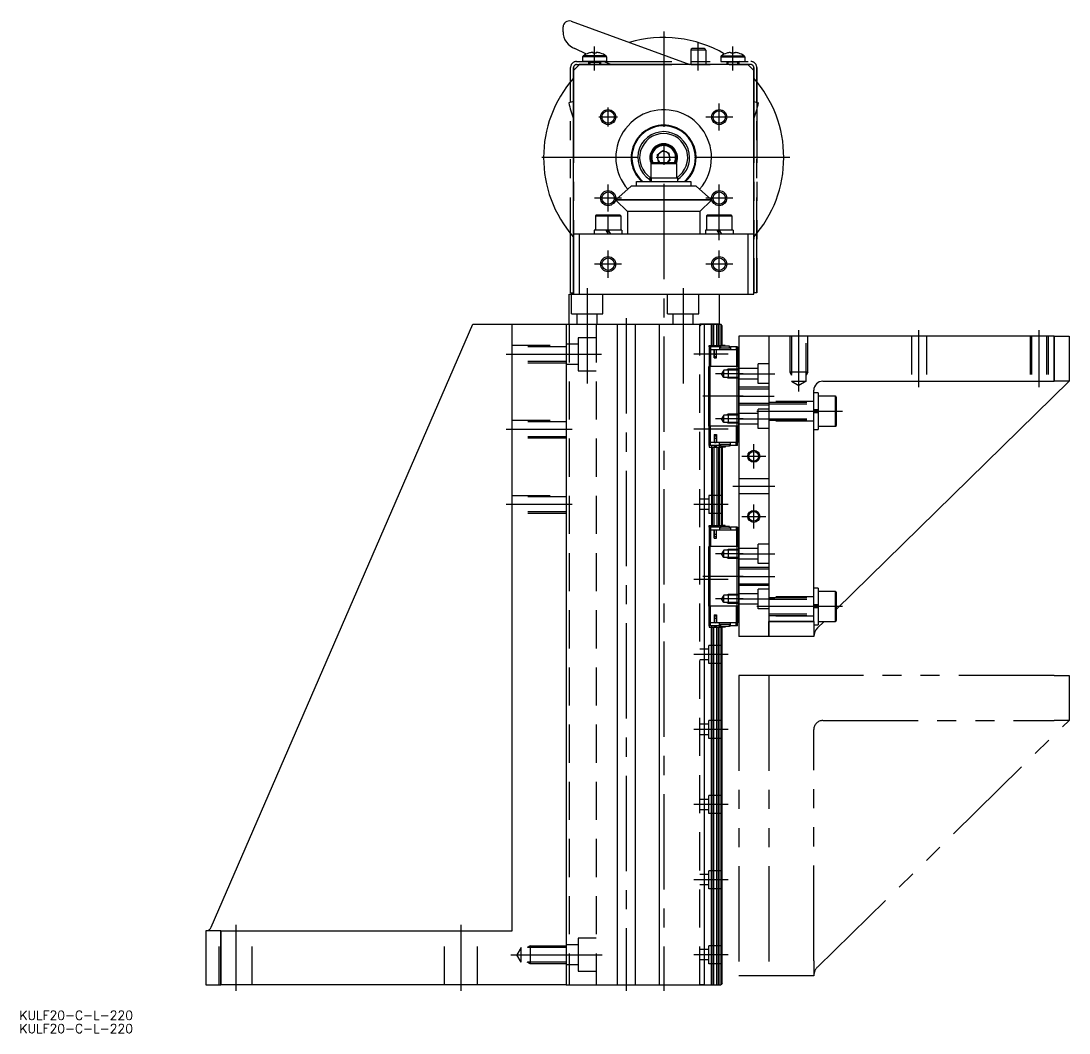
# Model space of a CAD drawing. Extents: x -62 to 551, y -16 to 598.
# Drawn here: x -61.5 to 287.5, y -16.1 to 321 of the extents above; entities that cross this region are included whole.
import ezdxf

# ---------------------------------------------------------------- set-up
doc = ezdxf.new("R2010")
doc.units = 0
for name, pattern in [('CENTER', [50.8, 31.75, -6.35, 6.35, -6.35]), ('DASHED', [19.05, 12.7, -6.35]), ('PHANTOM', [63.5, 31.75, -6.35, 6.35, -6.35, 6.35, -6.35])]:
    doc.linetypes.add(name, pattern=pattern)
doc.layers.get('0').update_dxf_attribs({"linetype": 'CONTINUOUS'})
doc.layers.add('CENTER', color=1, linetype='CENTER')
doc.styles.get("Standard").update_dxf_attribs({"font": 'txt.shx', "height": 3, "bigfont": 'bigfont.shx'})

msp = doc.modelspace()

# ---------------------------------------------------------------- linework, layer by layer
at = {"color": 7, "linetype": 'CONTINUOUS'}
for p, q in [((119, 317.42), (119, 319)), ((121.68, 320.88), (161.19, 306.5)), ((126.75, 309.99), (122.95, 311.78)), ((166.5, 311.3), (161.5, 311.3)), ((161.5, 311.3), (161.5, 307.5)), ((166, 311.8), (162, 311.8)), ((166.5, 311.3), (166.5, 306.5)), ((133.5, 309.04), (125.5, 309.04)), ((125.5, 309.04), (125.5, 307.5)), ((133.5, 307.5), (125.5, 307.5)), ((133.35, 309.33), (125.65, 309.33)), ((127.5, 307.3), (131.5, 307.3)), ((127.5, 307.3), (127.5, 306.5)), ((127.51, 310.29), (127.52, 310.27)), ((128.98, 310.52), (128.63, 310.52)), ((128.98, 310.27), (128.98, 310.52)), ((130.01, 310.52), (130.01, 310.27)), ((130.37, 310.52), (130.01, 310.52)), ((131.48, 310.27), (131.49, 310.29)), ((131.5, 307.3), (131.5, 306.5)), ((134.93, 306.5), (132.46, 307.5)), ((133.5, 309.04), (133.5, 307.5)), ((161.5, 307.5), (161.5, 306.5)), ((171.5, 309.04), (179.5, 309.04)), ((171.5, 309.04), (171.5, 307.52)), ((171.5, 307.5), (179.5, 307.5)), ((171.65, 309.33), (179.35, 309.33)), ((177.5, 307.3), (173.5, 307.3)), ((173.5, 307.3), (173.5, 306.5)), ((173.52, 310.27), (173.51, 310.29)), ((174.63, 310.52), (174.98, 310.52)), ((174.98, 310.52), (174.98, 310.27)), ((176.01, 310.27), (176.01, 310.52)), ((176.01, 310.52), (176.37, 310.52)), ((177.49, 310.29), (177.48, 310.27)), ((177.5, 307.3), (177.5, 306.5)), ((179.5, 309.04), (179.5, 307.51)), ((122.5, 304.5), (124.5, 306.5)), ((122.5, 250), (122.5, 304.5)), ((180.5, 306.5), (124.5, 306.5)), ((180.5, 306.5), (182.5, 304.5)), ((182.5, 250), (182.5, 304.5)), ((122.5, 294.23), (120.92, 293.73)), ((182.5, 294.23), (184.08, 293.73)), ((150.32, 276.4), (152.19, 277.84)), ((150.32, 276.4), (150.63, 274.06)), ((152.19, 277.84), (154.37, 276.94)), ((154.68, 274.6), (154.37, 276.94)), ((148.25, 273.55), (156.75, 273.55)), ((148.25, 273.55), (148.25, 268.8)), ((156.5, 273.8), (148.5, 273.8)), ((151.27, 273.8), (150.63, 274.06)), ((153.74, 273.88), (153.63, 273.8)), ((153.64, 273.8), (154.68, 274.6)), ((156.75, 273.55), (156.75, 268.8)), ((147.9, 268.8), (147.9, 267.5)), ((147.9, 268.8), (148.17, 268.8)), ((148.17, 267.5), (148.17, 268.8)), ((148.47, 268.8), (148.17, 268.8)), ((148.47, 267.5), (148.47, 268.8)), ((148.47, 268.8), (157.1, 268.8)), ((157.1, 268.8), (157.1, 267.5)), ((136.57, 261.43), (141.68, 265.94)), ((163.32, 265.94), (141.68, 265.94)), ((143.5, 267.5), (161.5, 267.5)), ((143.5, 265.94), (143.5, 267.5)), ((161.5, 267.5), (161.5, 265.94)), ((168.42, 261.43), (163.32, 265.94)), ((168.42, 261.43), (136.57, 261.43)), ((136.57, 261.29), (136.57, 261.43)), ((168.42, 261.29), (136.57, 261.29)), ((136.57, 261.29), (140.5, 257.5)), ((168.42, 261.29), (164.5, 257.5)), ((168.42, 261.29), (168.42, 261.43)), ((129.75, 256.05), (138.25, 256.05)), ((129.75, 256.05), (129.75, 251.3)), ((138, 256.3), (130, 256.3)), ((138.25, 256.05), (138.25, 251.3)), ((164.5, 257.5), (140.5, 257.5)), ((140.5, 257.5), (140.5, 250)), ((164.5, 257.5), (164.5, 250)), ((166.75, 256.05), (175.25, 256.05)), ((166.75, 256.05), (166.75, 251.3)), ((175, 256.3), (167, 256.3)), ((175.25, 256.05), (175.25, 251.3)), ((122.5, 250), (122.5, 230)), ((124.5, 250), (122.5, 250)), ((180.5, 250), (124.5, 250)), ((124.5, 230), (124.5, 250)), ((138.6, 251.3), (129.4, 251.3)), ((129.4, 251.3), (129.4, 250)), ((133.19, 251.3), (134, 250)), ((134, 251.3), (134.81, 250)), ((138.6, 251.3), (138.6, 250)), ((175.6, 251.3), (166.4, 251.3)), ((166.4, 251.3), (166.4, 250)), ((170.19, 251.3), (171, 250)), ((171, 251.3), (171.81, 250)), ((175.6, 251.3), (175.6, 250)), ((182.5, 250), (180.5, 250)), ((180.5, 250), (180.5, 230)), ((182.5, 230), (182.5, 250)), ((121, 230), (182.5, 230)), ((121, 220), (121, 230)), ((171, 230), (171, 220)), ((1.83, 19.2), (88.98, 220)), ((88.98, 220), (120, 220)), ((88.98, 220), (102, 220)), ((102, 18), (102, 220)), ((102, 220), (120, 220)), ((120, 220), (120, 0)), ((120, 220), (120, 0)), ((120, 220), (171.5, 220)), ((120, 220), (136.7, 220)), ((121, 220), (171, 220)), ((137, 220), (137, 0)), ((143, 220), (143, 0)), ((143.3, 220), (150, 220)), ((151, 220), (151, 0)), ((165, 220), (164.5, 220)), ((164.5, 220), (164.99, 220)), ((164.99, 220), (168.45, 220)), ((168.45, 220), (165, 220)), ((166, 220), (166, 0)), ((168.44, 212.95), (168.44, 220)), ((171.05, 220), (168.45, 220)), ((168.45, 220), (171, 220)), ((168.65, 212.95), (168.65, 220)), ((169.2, 212.95), (169.2, 220)), ((170.2, 212.95), (170.2, 220)), ((170.75, 212.95), (170.75, 220)), ((170.96, 212.95), (170.96, 220)), ((171, 220), (171.05, 220)), ((172, 219.5), (171.5, 220)), ((171.7, 212.95), (171.7, 219.8)), ((172, 212.95), (172, 219.5)), ((167.6, 212.95), (168.39, 212.95)), ((167.6, 212.45), (167.6, 212.95)), ((168.39, 212.95), (169.26, 212.95)), ((168.39, 212.45), (168.39, 212.95)), ((169.52, 212.45), (169.26, 212.95)), ((169.26, 212.95), (169.35, 212.95)), ((169.35, 212.95), (170.05, 212.95)), ((169.61, 212.45), (169.35, 212.95)), ((169.79, 212.45), (170.05, 212.95)), ((169.88, 212.45), (170.14, 212.95)), ((170.05, 212.95), (170.14, 212.95)), ((170.14, 212.95), (171.01, 212.95)), ((171.01, 212.95), (171.63, 212.95)), ((171.01, 212.45), (171.01, 212.95)), ((172.93, 212.95), (171.63, 212.95)), ((171.63, 212.95), (171.63, 212.65)), ((172.93, 212.95), (173.11, 212.65)), ((177.5, 216), (177.5, 116)), ((187.5, 216), (177.5, 216)), ((187.5, 216), (187.5, 116)), ((187.5, 216), (187.5, 121)), ((282.5, 216), (187.5, 216)), ((282.5, 216), (282.5, 201)), ((282.5, 201), (282.5, 216)), ((282.5, 216), (287.5, 216)), ((287.5, 216), (287.5, 201)), ((167.6, 212.45), (167.6, 211.45)), ((168.1, 212.45), (167.6, 212.45)), ((167.6, 211.45), (167.6, 205.95)), ((168.1, 211.45), (167.6, 211.45)), ((171.1, 212.45), (168.1, 212.45)), ((168.1, 212.45), (168.1, 211.45)), ((168.1, 211.45), (168.1, 205.95)), ((169.3, 211.45), (168.1, 211.45)), ((170.1, 211.45), (169.3, 211.45)), ((169.3, 208.75), (169.3, 211.45)), ((169.3, 210.65), (169.35, 210.65)), ((169.3, 210.19), (169.35, 210.19)), ((169.35, 211.1), (169.35, 210.05)), ((169.35, 210.05), (169.7, 210.05)), ((169.35, 210.05), (169.35, 209.25)), ((169.61, 212.45), (169.61, 212.45)), ((169.7, 210.05), (170.05, 210.05)), ((170.05, 210.05), (170.05, 211.1)), ((170.05, 210.65), (170.1, 210.65)), ((170.05, 210.19), (170.1, 210.19)), ((170.05, 209.25), (170.05, 210.05)), ((176.7, 211.45), (170.1, 211.45)), ((170.1, 208.75), (170.1, 211.45)), ((171.1, 212.45), (171.1, 211.45)), ((171.1, 212.45), (171.4, 212.45)), ((174.7, 212.05), (171.1, 212.05)), ((171.4, 212.65), (171.4, 212.05)), ((174.4, 212.65), (171.4, 212.65)), ((174.4, 212.05), (174.4, 212.65)), ((174.4, 212.45), (174.7, 212.45)), ((176.6, 212.45), (174.7, 212.45)), ((174.7, 212.45), (174.7, 211.45)), ((176.6, 212.45), (176.6, 211.45)), ((177.1, 212.45), (176.6, 212.45)), ((176.7, 211.45), (176.7, 205.95)), ((177.2, 211.45), (176.7, 211.45)), ((177.1, 212.45), (177.1, 211.45)), ((177.2, 211.45), (177.2, 205.95)), ((167.5, 186.05), (167.5, 205.95)), ((168, 205.95), (167.5, 205.95)), ((168, 186.05), (168, 205.95)), ((177, 205.95), (168, 205.95)), ((169.3, 208.75), (170.1, 208.75)), ((169.35, 209.25), (169.7, 209.25)), ((169.7, 209.25), (170.05, 209.25)), ((177, 186.05), (177, 205.95)), ((177.5, 205.95), (177, 205.95)), ((177.5, 186.05), (177.5, 205.95)), ((205.5, 201), (282.5, 201)), ((210, 125.03), (287.5, 201)), ((287.5, 201), (282.5, 201)), ((202.5, 121), (202.5, 198)), ((204, 197.11), (202.5, 197.11)), ((204, 197.11), (204, 191.49)), ((209.7, 196.01), (204, 196.01)), ((209.7, 191.46), (209.7, 196.01)), ((210, 195.71), (210, 191.44)), ((204, 191.49), (202.5, 191.49)), ((202.5, 191.25), (203.9, 191.25)), ((202.5, 190.78), (203.9, 190.78)), ((204, 190.54), (202.5, 190.54)), ((203.75, 190.78), (203.75, 191.25)), ((204, 191.41), (204, 191.49)), ((204, 191.46), (204, 190.54)), ((204, 190.62), (204, 190.54)), ((204, 190.54), (204, 184.91)), ((209.7, 186.01), (209.7, 191.46)), ((210, 191.44), (210, 186.31)), ((168, 186.05), (167.5, 186.05)), ((167.6, 180.55), (167.6, 186.05)), ((177, 186.05), (168, 186.05)), ((168.1, 180.55), (168.1, 186.05)), ((176.7, 180.55), (176.7, 186.05)), ((177.5, 186.05), (177, 186.05)), ((177.2, 180.55), (177.2, 186.05)), ((204, 186.01), (209.7, 186.01)), ((169.3, 183.25), (170.1, 183.25)), ((169.3, 183.25), (169.3, 180.55)), ((169.3, 181.81), (169.35, 181.81)), ((169.7, 182.75), (169.35, 182.75)), ((169.35, 182.75), (169.35, 181.95)), ((169.7, 181.95), (169.35, 181.95)), ((169.35, 181.95), (169.35, 180.9)), ((170.05, 182.75), (169.7, 182.75)), ((170.05, 181.95), (169.7, 181.95)), ((170.05, 181.95), (170.05, 182.75)), ((170.05, 180.9), (170.05, 181.95)), ((170.05, 181.81), (170.1, 181.81)), ((170.1, 183.25), (170.1, 180.55)), ((202.5, 184.91), (204, 184.91)), ((167.6, 179.55), (167.6, 180.55)), ((168.1, 180.55), (167.6, 180.55)), ((167.6, 179.55), (167.6, 179.05)), ((168.1, 179.55), (167.6, 179.55)), ((167.6, 179.05), (168.39, 179.05)), ((168.1, 179.55), (168.1, 180.55)), ((169.3, 180.55), (168.1, 180.55)), ((171.1, 179.55), (168.1, 179.55)), ((168.39, 179.55), (168.39, 179.05)), ((168.39, 179.05), (169.26, 179.05)), ((168.44, 179.05), (168.44, 152.95)), ((168.65, 179.05), (168.65, 152.95)), ((169.2, 179.05), (169.2, 152.95)), ((169.52, 179.55), (169.26, 179.05)), ((169.26, 179.05), (169.35, 179.05)), ((169.3, 181.35), (169.35, 181.35)), ((170.1, 180.55), (169.3, 180.55)), ((169.61, 179.55), (169.35, 179.05)), ((169.35, 179.05), (170.05, 179.05)), ((169.61, 179.55), (169.61, 179.55)), ((169.79, 179.55), (170.05, 179.05)), ((169.88, 179.55), (170.14, 179.05)), ((170.05, 181.35), (170.1, 181.35)), ((170.05, 179.05), (170.14, 179.05)), ((176.7, 180.55), (170.1, 180.55)), ((170.14, 179.05), (171.01, 179.05)), ((170.2, 179.05), (170.2, 152.95)), ((170.75, 179.05), (170.75, 152.95)), ((170.96, 179.05), (170.96, 152.95)), ((171.01, 179.55), (171.01, 179.05)), ((171.01, 179.05), (171.63, 179.05)), ((171.1, 179.55), (171.1, 180.55)), ((174.7, 179.95), (171.1, 179.95)), ((171.1, 179.55), (171.4, 179.55)), ((171.4, 179.95), (171.4, 179.35)), ((174.4, 179.35), (171.4, 179.35)), ((171.63, 179.05), (171.63, 179.35)), ((172.93, 179.05), (171.63, 179.05)), ((171.7, 179.05), (171.7, 152.95)), ((172, 179.05), (172, 152.95)), ((172.93, 179.05), (173.11, 179.35)), ((174.4, 179.35), (174.4, 179.95)), ((174.4, 179.55), (174.7, 179.55)), ((174.7, 179.55), (174.7, 180.55)), ((176.6, 179.55), (174.7, 179.55)), ((176.6, 179.55), (176.6, 180.55)), ((177.1, 179.55), (176.6, 179.55)), ((177.2, 180.55), (176.7, 180.55)), ((177.1, 179.55), (177.1, 180.55)), ((167.6, 152.95), (168.39, 152.95)), ((167.6, 152.45), (167.6, 152.95)), ((167.6, 152.45), (167.6, 151.45)), ((168.1, 152.45), (167.6, 152.45)), ((168.1, 151.45), (167.6, 151.45)), ((167.6, 151.45), (167.6, 145.95)), ((171.1, 152.45), (168.1, 152.45)), ((168.1, 152.45), (168.1, 151.45)), ((169.3, 151.45), (168.1, 151.45)), ((168.1, 151.45), (168.1, 145.95)), ((168.39, 152.95), (169.26, 152.95)), ((168.39, 152.45), (168.39, 152.95)), ((169.52, 152.45), (169.26, 152.95)), ((169.26, 152.95), (169.35, 152.95)), ((170.1, 151.45), (169.3, 151.45)), ((169.3, 148.75), (169.3, 151.45)), ((169.3, 150.65), (169.35, 150.65)), ((169.3, 150.19), (169.35, 150.19)), ((169.61, 152.45), (169.35, 152.95)), ((169.35, 152.95), (170.05, 152.95)), ((169.35, 151.1), (169.35, 150.05)), ((169.61, 152.45), (169.61, 152.45)), ((169.79, 152.45), (170.05, 152.95)), ((169.88, 152.45), (170.14, 152.95)), ((170.05, 152.95), (170.14, 152.95)), ((170.05, 150.05), (170.05, 151.1)), ((170.05, 150.65), (170.1, 150.65)), ((170.05, 150.19), (170.1, 150.19)), ((176.7, 151.45), (170.1, 151.45)), ((170.1, 148.75), (170.1, 151.45)), ((170.14, 152.95), (171.01, 152.95)), ((171.01, 152.45), (171.01, 152.95)), ((171.01, 152.95), (171.63, 152.95)), ((171.1, 152.45), (171.1, 151.45)), ((171.1, 152.45), (171.4, 152.45)), ((174.7, 152.05), (171.1, 152.05)), ((171.4, 152.65), (171.4, 152.05)), ((174.4, 152.65), (171.4, 152.65)), ((171.63, 152.95), (171.63, 152.65)), ((172.93, 152.95), (171.63, 152.95)), ((172.93, 152.95), (173.11, 152.65)), ((174.4, 152.05), (174.4, 152.65)), ((174.4, 152.45), (174.7, 152.45)), ((176.6, 152.45), (174.7, 152.45)), ((174.7, 152.45), (174.7, 151.45)), ((176.6, 152.45), (176.6, 151.45)), ((177.1, 152.45), (176.6, 152.45)), ((177.2, 151.45), (176.7, 151.45)), ((176.7, 151.45), (176.7, 145.95)), ((177.1, 152.45), (177.1, 151.45)), ((177.2, 151.45), (177.2, 145.95)), ((169.3, 148.75), (170.1, 148.75)), ((169.35, 150.05), (169.7, 150.05)), ((169.35, 150.05), (169.35, 149.25)), ((169.35, 149.25), (169.7, 149.25)), ((169.7, 150.05), (170.05, 150.05)), ((169.7, 149.25), (170.05, 149.25)), ((170.05, 149.25), (170.05, 150.05)), ((167.5, 126.05), (167.5, 145.95)), ((168, 145.95), (167.5, 145.95)), ((168, 126.05), (168, 145.95)), ((177, 145.95), (168, 145.95)), ((177, 126.05), (177, 145.95)), ((177.5, 145.95), (177, 145.95)), ((177.5, 126.05), (177.5, 145.95)), ((204, 132.11), (202.5, 132.11)), ((204, 132.11), (204, 126.49)), ((209.7, 131.01), (204, 131.01)), ((209.7, 126.46), (209.7, 131.01)), ((210, 130.71), (210, 126.44)), ((168, 126.05), (167.5, 126.05)), ((167.6, 120.55), (167.6, 126.05)), ((177, 126.05), (168, 126.05)), ((168.1, 120.55), (168.1, 126.05)), ((176.7, 120.55), (176.7, 126.05)), ((177.5, 126.05), (177, 126.05)), ((177.2, 120.55), (177.2, 126.05)), ((204, 126.49), (202.5, 126.49)), ((202.5, 126.25), (203.9, 126.25)), ((202.5, 125.78), (203.9, 125.78)), ((203.75, 125.78), (203.75, 126.25)), ((204, 126.41), (204, 126.49)), ((204, 126.46), (204, 125.54)), ((209.7, 121.01), (209.7, 126.46)), ((210, 126.44), (210, 121.31)), ((169.3, 123.25), (170.1, 123.25)), ((169.3, 123.25), (169.3, 120.55)), ((169.7, 122.75), (169.35, 122.75)), ((169.35, 122.75), (169.35, 121.95)), ((170.05, 122.75), (169.7, 122.75)), ((170.05, 121.95), (170.05, 122.75)), ((170.1, 123.25), (170.1, 120.55)), ((204, 125.54), (202.5, 125.54)), ((204, 125.62), (204, 125.54)), ((204, 125.54), (204, 119.91)), ((168.1, 120.55), (167.6, 120.55)), ((167.6, 119.55), (167.6, 120.55)), ((168.1, 119.55), (167.6, 119.55)), ((167.6, 119.55), (167.6, 119.05)), ((167.6, 119.05), (168.39, 119.05)), ((169.3, 120.55), (168.1, 120.55)), ((168.1, 119.55), (168.1, 120.55)), ((171.1, 119.55), (168.1, 119.55)), ((168.39, 119.55), (168.39, 119.05)), ((168.39, 119.05), (169.26, 119.05)), ((168.44, 0), (168.44, 119.05)), ((168.65, 0), (168.65, 119.05)), ((169.2, 0), (169.2, 119.05)), ((169.52, 119.55), (169.26, 119.05)), ((169.26, 119.05), (169.35, 119.05)), ((169.3, 121.81), (169.35, 121.81)), ((169.3, 121.35), (169.35, 121.35)), ((170.1, 120.55), (169.3, 120.55)), ((169.7, 121.95), (169.35, 121.95)), ((169.35, 121.95), (169.35, 120.9)), ((169.61, 119.55), (169.35, 119.05)), ((169.35, 119.05), (170.05, 119.05)), ((169.61, 119.55), (169.61, 119.55)), ((170.05, 121.95), (169.7, 121.95)), ((169.79, 119.55), (170.05, 119.05)), ((169.88, 119.55), (170.14, 119.05)), ((170.05, 120.9), (170.05, 121.95)), ((170.05, 121.81), (170.1, 121.81)), ((170.05, 121.35), (170.1, 121.35)), ((170.05, 119.05), (170.14, 119.05)), ((176.7, 120.55), (170.1, 120.55)), ((170.14, 119.05), (171.01, 119.05)), ((170.2, 0), (170.2, 119.05)), ((170.75, 0), (170.75, 119.05)), ((170.96, 0), (170.96, 119.05)), ((171.01, 119.55), (171.01, 119.05)), ((171.01, 119.05), (171.63, 119.05)), ((171.1, 119.55), (171.1, 120.55)), ((174.7, 119.95), (171.1, 119.95)), ((171.1, 119.55), (171.4, 119.55)), ((171.4, 119.95), (171.4, 119.35)), ((174.4, 119.35), (171.4, 119.35)), ((171.63, 119.05), (171.63, 119.35)), ((172.93, 119.05), (171.63, 119.05)), ((171.7, 0.2), (171.7, 119.05)), ((172, 0.5), (172, 119.05)), ((172.93, 119.05), (173.11, 119.35)), ((174.4, 119.35), (174.4, 119.95)), ((174.4, 119.55), (174.7, 119.55)), ((174.7, 119.55), (174.7, 120.55)), ((176.6, 119.55), (174.7, 119.55)), ((176.6, 119.55), (176.6, 120.55)), ((177.1, 119.55), (176.6, 119.55)), ((177.2, 120.55), (176.7, 120.55)), ((177.1, 119.55), (177.1, 120.55)), ((187.5, 116), (187.5, 121)), ((202.5, 121), (187.5, 121)), ((187.5, 121), (202.5, 121)), ((202.5, 121), (202.5, 116)), ((202.5, 119.91), (204, 119.91)), ((203.7, 118.86), (205.9, 121.01)), ((204, 121.01), (209.7, 121.01)), ((187.5, 116), (177.5, 116)), ((202.5, 116), (187.5, 116)), ((0, 18), (0, 0)), ((5, 18), (0, 18)), ((5, 18), (102, 18)), ((5, 0), (5, 18)), ((5, 18), (5, 0)), ((0, 0), (5, 0)), ((120, 0), (5, 0)), ((172, 0.5), (171.5, 0)), ((120, 0), (171.5, 0))]:
    msp.add_line(p, q, dxfattribs=at)
at = {"color": 3, "linetype": 'PHANTOM'}
for p, q in [((123.5, 307.5), (181.5, 307.5)), ((121.5, 230.5), (121.5, 305.5)), ((122.5, 230.5), (122.5, 305.5)), ((122.5, 305.5), (122.5, 230.5)), ((123.5, 306.5), (181.5, 306.5)), ((181.5, 306.5), (123.5, 306.5)), ((182.5, 305.5), (182.5, 230.5)), ((182.5, 230.5), (182.5, 305.5)), ((183.5, 230.5), (183.5, 305.5)), ((183.5, 305.5), (183.5, 230.5)), ((121.5, 230.5), (122.5, 230.5)), ((183.5, 230.5), (182.5, 230.5)), ((177.5, 103), (177.5, 3)), ((187.5, 103), (177.5, 103)), ((187.5, 103), (187.5, 8)), ((187.5, 103), (187.5, 3)), ((282.5, 103), (187.5, 103)), ((282.5, 103), (287.5, 103)), ((287.5, 103), (287.5, 88)), ((203.7, 5.86), (287.5, 88)), ((205.5, 88), (282.5, 88)), ((287.5, 88), (282.5, 88)), ((202.5, 8), (202.5, 85)), ((202.5, 8), (202.5, 3)), ((187.5, 3), (177.5, 3)), ((202.5, 3), (187.5, 3))]:
    msp.add_line(p, q, dxfattribs=at)
at = {"color": 3, "linetype": 'CONTINUOUS'}
for p, q in [((127.88, 307.3), (127.88, 306.5)), ((131.12, 307.3), (131.12, 306.5)), ((173.88, 307.3), (173.88, 306.5)), ((177.12, 307.3), (177.12, 306.5))]:
    msp.add_line(p, q, dxfattribs=at)
at = {"color": 3, "linetype": 'DASHED'}
for p, q in [((121.75, 223.5), (121.75, 230)), ((132.25, 223.5), (132.25, 230)), ((153.75, 223.5), (153.75, 230)), ((164.25, 223.5), (164.25, 230)), ((121.75, 223.5), (132.25, 223.5)), ((123.7, 220), (123.7, 223.5)), ((130.3, 220), (130.3, 223.5)), ((153.75, 223.5), (164.25, 223.5)), ((155.7, 220), (155.7, 223.5)), ((162.3, 220), (162.3, 223.5)), ((121, 220), (121, 0)), ((130, 220), (130, 0)), ((164.5, 0), (164.5, 220)), ((165, 220), (164.5, 219.5)), ((166, 220), (165, 220)), ((102, 213), (120, 213)), ((124, 213.3), (120, 213.3)), ((130, 215.5), (124, 215.5)), ((124, 215.5), (124, 206.7)), ((194.5, 216), (194.5, 204)), ((195.04, 216), (195.04, 201)), ((199.96, 201), (199.96, 216)), ((200.5, 204), (200.5, 216)), ((235, 216), (235, 201)), ((240, 216), (240, 201)), ((274.5, 216), (274.5, 201)), ((275.04, 216), (275.04, 201)), ((279.96, 216), (279.96, 201)), ((280.5, 216), (280.5, 201)), ((120, 212.46), (102, 212.46)), ((120, 207.54), (102, 207.54)), ((120, 207), (102, 207)), ((120, 206.7), (124, 206.7)), ((124, 206.7), (124, 204.5)), ((184, 200.25), (184, 206.75)), ((187.5, 206.75), (184, 206.75)), ((124, 204.5), (130, 204.5)), ((172.5, 204.73), (171.79, 203.5)), ((172.5, 202.27), (171.79, 203.5)), ((177.5, 204.73), (172.5, 204.73)), ((172.5, 202.27), (172.5, 204.73)), ((174, 205), (173.53, 204.73)), ((174, 205), (174, 202)), ((177.5, 205), (174, 205)), ((184, 205.25), (177.5, 205.25)), ((194.5, 204), (195.04, 203.06)), ((200.5, 204), (194.5, 204)), ((200.5, 204), (199.96, 203.06)), ((177.5, 202.27), (172.5, 202.27)), ((174, 202), (173.53, 202.27)), ((177.5, 202), (174, 202)), ((184, 201.75), (177.5, 201.75)), ((187.5, 199), (177.5, 199)), ((187.5, 200.25), (184, 200.25)), ((195.04, 201), (199.96, 201)), ((195.04, 201), (197.5, 199.58)), ((199.96, 201), (197.5, 199.58)), ((177.5, 198.46), (187.5, 198.46)), ((187.5, 193.54), (177.5, 193.54)), ((187.5, 193), (177.5, 193)), ((202.5, 194.25), (187.5, 194.25)), ((187.5, 194), (202.5, 194)), ((187.5, 193.46), (202.5, 193.46)), ((172.5, 189.73), (171.79, 188.5)), ((172.5, 187.27), (171.79, 188.5)), ((177.5, 189.73), (172.5, 189.73)), ((172.5, 187.27), (172.5, 189.73)), ((174, 190), (173.53, 189.73)), ((177.5, 190), (174, 190)), ((174, 190), (174, 187)), ((184, 190.25), (177.5, 190.25)), ((187.5, 191.75), (184, 191.75)), ((184, 185.25), (184, 191.75)), ((187.5, 188.54), (202.5, 188.54)), ((102, 188), (120, 188)), ((120, 187.46), (102, 187.46)), ((177.5, 187.27), (172.5, 187.27)), ((174, 187), (173.53, 187.27)), ((177.5, 187), (174, 187)), ((184, 186.75), (177.5, 186.75)), ((187.5, 185.25), (184, 185.25)), ((187.5, 188), (202.5, 188)), ((202.5, 187.75), (187.5, 187.75)), ((120, 182.54), (102, 182.54)), ((120, 182), (102, 182)), ((187.5, 168.5), (177.5, 168.5)), ((102, 163), (120, 163)), ((120, 162.46), (102, 162.46)), ((167.5, 161.75), (164.5, 161.75)), ((172, 163), (167.5, 163)), ((167.5, 163), (167.5, 157)), ((187.5, 163.5), (177.5, 163.5)), ((120, 157.54), (102, 157.54)), ((167.5, 158.25), (164.5, 158.25)), ((120, 157), (102, 157)), ((172, 157), (167.5, 157)), ((184, 140.25), (184, 146.75)), ((187.5, 146.75), (184, 146.75)), ((172.5, 144.73), (171.79, 143.5)), ((172.5, 142.27), (171.79, 143.5)), ((177.5, 144.73), (172.5, 144.73)), ((172.5, 142.27), (172.5, 144.73)), ((174, 145), (173.53, 144.73)), ((177.5, 145), (174, 145)), ((174, 145), (174, 142)), ((184, 145.25), (177.5, 145.25)), ((177.5, 142.27), (172.5, 142.27)), ((174, 142), (173.53, 142.27)), ((177.5, 142), (174, 142)), ((184, 141.75), (177.5, 141.75)), ((187.5, 140.25), (184, 140.25)), ((187.5, 139), (177.5, 139)), ((187.5, 138.46), (177.5, 138.46)), ((177.5, 133.54), (187.5, 133.54)), ((187.5, 133), (177.5, 133)), ((172.5, 129.73), (171.79, 128.5)), ((172.5, 127.27), (172.5, 129.73)), ((177.5, 129.73), (172.5, 129.73)), ((174, 130), (173.53, 129.73)), ((174, 130), (174, 127)), ((177.5, 130), (174, 130)), ((184, 130.25), (177.5, 130.25)), ((184, 125.25), (184, 131.75)), ((187.5, 131.75), (184, 131.75)), ((202.5, 129.25), (187.5, 129.25)), ((172.5, 127.27), (171.79, 128.5)), ((177.5, 127.27), (172.5, 127.27)), ((174, 127), (173.53, 127.27)), ((177.5, 127), (174, 127)), ((184, 126.75), (177.5, 126.75)), ((187.5, 129), (202.5, 129)), ((187.5, 128.46), (202.5, 128.46)), ((187.5, 125.25), (184, 125.25)), ((187.5, 123.54), (202.5, 123.54)), ((187.5, 123), (202.5, 123)), ((202.5, 122.75), (187.5, 122.75)), ((167.5, 111.75), (164.5, 111.75)), ((172, 113), (167.5, 113)), ((167.5, 107), (167.5, 113)), ((167.5, 108.25), (164.5, 108.25)), ((172, 107), (167.5, 107)), ((172, 88), (167.5, 88)), ((167.5, 82), (167.5, 88)), ((167.5, 86.75), (164.5, 86.75)), ((167.5, 83.25), (164.5, 83.25)), ((172, 82), (167.5, 82)), ((172, 63), (167.5, 63)), ((167.5, 57), (167.5, 63)), ((167.5, 61.75), (164.5, 61.75)), ((167.5, 58.25), (164.5, 58.25)), ((172, 57), (167.5, 57)), ((167.5, 36.75), (164.5, 36.75)), ((172, 38), (167.5, 38)), ((167.5, 32), (167.5, 38)), ((167.5, 33.25), (164.5, 33.25)), ((172, 32), (167.5, 32)), ((4.5, 0), (4.5, 18)), ((15.5, 0), (15.5, 18)), ((79.5, 0), (79.5, 18)), ((90.5, 0), (90.5, 18)), ((124, 15.5), (124, 6.7)), ((130, 15.5), (124, 15.5)), ((105, 12.46), (103.58, 10)), ((120, 12.46), (105, 12.46)), ((105, 7.54), (105, 12.46)), ((108, 13), (107.06, 12.46)), ((108, 13), (120, 13)), ((108, 13), (108, 7)), ((124, 13.3), (120, 13.3)), ((167.5, 11.75), (164.5, 11.75)), ((172, 13), (167.5, 13)), ((167.5, 7), (167.5, 13)), ((105, 7.54), (103.58, 10)), ((120, 7.54), (105, 7.54)), ((108, 7), (107.06, 7.54)), ((120, 7), (108, 7)), ((167.5, 8.25), (164.5, 8.25)), ((172, 7), (167.5, 7)), ((120, 6.7), (124, 6.7)), ((124, 6.7), (124, 4.5)), ((124, 4.5), (130, 4.5)), ((166, 0), (164.5, 0))]:
    msp.add_line(p, q, dxfattribs=at)
at = {"color": 3, "linetype": 'CONTINUOUS'}
for centre, radius in [((134, 289), 2.5), ((171, 289), 2.5), ((134, 262), 2.5), ((171, 262), 2.5), ((134, 240), 2.5), ((171, 240), 2.5), ((182.5, 176), 2), ((182.5, 156), 2)]:
    msp.add_circle(centre, radius, dxfattribs=at)
at = {"color": 7, "linetype": 'CONTINUOUS'}
for centre, radius in [((134, 289), 2.07), ((171, 289), 2.07), ((134, 262), 2.07), ((171, 262), 2.07), ((134, 240), 2.07), ((171, 240), 2.07), ((182.5, 176), 1.62), ((182.5, 156), 1.62)]:
    msp.add_circle(centre, radius, dxfattribs=at)
for centre, radius, start, end in [((121, 319), 2, 70, 180), ((125, 317.42), 6, 180, 250), ((152.5, 275.5), 40, 59.5764, 106.6233), ((162, 311.3), 0.5, 90, 180), ((166, 311.3), 0.5, 0, 90), ((125.86, 309.04), 0.36, 126.3584, 180), ((129.5, 304.1), 6.5, 107.8626, 126.3584), ((127.3, 307.3), 0.2, 0, 90), ((129.5, 304.1), 6.48, 97.6968, 107.8351), ((129.5, 303.11), 7.18, 85.8857, 94.1143), ((129.5, 304.1), 6.48, 72.1649, 82.3032), ((129.5, 304.1), 6.5, 53.6416, 72.1374), ((131.7, 307.3), 0.2, 90, 180), ((133.14, 309.04), 0.36, 0, 53.6416), ((171.86, 309.04), 0.36, 126.3584, 180), ((175.5, 304.1), 6.5, 107.8626, 126.3584), ((173.3, 307.3), 0.2, 0, 90), ((175.5, 304.1), 6.48, 97.6968, 107.8351), ((175.5, 303.11), 7.18, 85.8857, 94.1143), ((175.5, 304.1), 6.48, 72.1649, 82.3032), ((175.5, 304.1), 6.5, 53.6416, 72.1374), ((177.7, 307.3), 0.2, 90, 180), ((179.14, 309.04), 0.36, 0, 53.6416), ((152.5, 275.5), 40, 138.5904, 221.4096), ((152.5, 275.5), 40, 0, 41.4096), ((146.77, 298.5), 26.28, 190.4514, 202.5815), ((158.23, 298.5), 26.28, 337.4185, 349.5486), ((152.5, 275.5), 15.93, 0, 221.4611), ((152.5, 275.5), 10.82, 0, 227.6756), ((152.5, 275.5), 10.57, 0, 229.1786), ((152.5, 275.5), 8.63, 0, 237.7963), ((152.5, 275.5), 8, 303.1229, 236.8771), ((152.5, 275.5), 4.6, 336.5437, 203.4563), ((152.5, 275.5), 4.25, 336.4218, 203.5782), ((152.5, 275.5), 4, 334.8493, 205.1507), ((152.5, 275.5), 2.04, 127.5517, 187.5517), ((152.5, 275.5), 2.04, 67.5517, 127.5517), ((152.5, 275.5), 2.04, 7.5517, 67.5517), ((152.5, 275.5), 2.04, 307.5517, 7.5517), ((148.5, 273.55), 0.25, 90, 180), ((152.5, 275.5), 2.04, 187.5517, 236.3582), ((156.5, 273.55), 0.25, 0, 90), ((152.5, 275.5), 8.63, 302.2037, 0), ((152.5, 275.5), 10.57, 310.8214, 0), ((152.5, 275.5), 10.82, 312.3244, 0), ((152.5, 275.5), 15.93, 318.7504, 0), ((152.5, 275.5), 40, 318.5904, 0), ((130, 256.05), 0.25, 90, 180), ((138, 256.05), 0.25, 0, 90), ((167, 256.05), 0.25, 90, 180), ((175, 256.05), 0.25, 0, 90), ((169.7, 211.1), 0.35, 90, 180), ((169.7, 211.1), 0.35, 0, 90), ((205.5, 198), 3, 90, 180), ((209.7, 195.71), 0.3, 0, 90), ((209.7, 186.31), 0.3, 270, 0), ((169.7, 180.9), 0.35, 180, 270), ((169.7, 180.9), 0.35, 270, 0), ((169.7, 151.1), 0.35, 90, 180), ((169.7, 151.1), 0.35, 0, 90), ((209.7, 130.71), 0.3, 0, 90), ((169.7, 120.9), 0.35, 180, 270), ((169.7, 120.9), 0.35, 270, 0), ((206.5, 116), 4, 134.428, 180), ((209.7, 121.31), 0.3, 270, 0), ((0, 20), 2, 270, 336.5392)]:
    msp.add_arc(centre, radius, start, end, dxfattribs=at)
at = {"color": 3, "linetype": 'PHANTOM'}
for centre, radius, start, end in [((123.5, 305.5), 2, 90, 180), ((181.5, 305.5), 2, 0, 90), ((123.5, 305.5), 1, 90, 180), ((181.5, 305.5), 1, 0, 90), ((205.5, 85), 3, 90, 180), ((206.5, 3), 4, 134.428, 180)]:
    msp.add_arc(centre, radius, start, end, dxfattribs=at)
at = {"layer": 'CENTER', "color": 1, "linetype": 'CENTER'}
for p, q in [((152.5, 317.5), (152.5, -2)), ((129.5, 304.5), (129.5, 312.52)), ((164, 304.5), (164, 313.8)), ((175.5, 304.5), (175.5, 312.52)), ((171, 284.5), (171, 293.5)), ((134, 285.85), (134, 292.15)), ((137.11, 289), (130.89, 289)), ((175.5, 289), (166.5, 289)), ((194.5, 275.5), (110.5, 275.5)), ((134, 257.5), (134, 266.5)), ((171, 257.5), (171, 266.5)), ((138.5, 262), (129.5, 262)), ((175.5, 262), (166.5, 262)), ((171, 248), (171, 258.3)), ((134, 250), (134, 256.3)), ((134, 235.5), (134, 244.5)), ((171, 235.5), (171, 244.5)), ((138.5, 240), (129.5, 240)), ((175.5, 240), (166.5, 240)), ((127, 232), (127, 198.58)), ((159, 232), (159, 198.58)), ((140, 222), (140, -2)), ((197.5, 197.58), (197.5, 218)), ((237.5, 199), (237.5, 218)), ((277.5, 199), (277.5, 218)), ((100, 210), (132, 210)), ((174, 210), (162.5, 210)), ((179, 203.5), (169.79, 203.5)), ((177.5, 203.5), (189.5, 203.5)), ((179, 196), (165.5, 196)), ((177.5, 196), (189.25, 196)), ((179, 188.5), (169.79, 188.5)), ((177.5, 188.5), (189.5, 188.5)), ((183.5, 191), (212, 191)), ((100, 185), (122, 185)), ((174, 185), (162.5, 185)), ((182.5, 172), (182.5, 180)), ((178.5, 176), (186.5, 176)), ((189.5, 166), (175.5, 166)), ((122, 160), (100, 160)), ((174, 160), (162.5, 160)), ((182.5, 152), (182.5, 160)), ((178.5, 156), (186.5, 156)), ((179, 143.5), (169.79, 143.5)), ((177.5, 143.5), (189.5, 143.5)), ((174, 135), (162.5, 135)), ((179, 136), (165.5, 136)), ((177.5, 136), (189.5, 136)), ((179, 128.5), (169.79, 128.5)), ((177.5, 128.5), (189.5, 128.5)), ((212, 126), (183.5, 126)), ((174, 110), (162.5, 110)), ((174, 85), (162.5, 85)), ((174, 60), (162.5, 60)), ((174, 35), (162.5, 35)), ((10, 20), (10, -2)), ((85, 20), (85, -2)), ((101.58, 10), (132, 10)), ((174, 10), (162.5, 10))]:
    msp.add_line(p, q, dxfattribs=at)

# ---------------------------------------------------------------- texts
at = {"color": 7, "linetype": 'CONTINUOUS'}
for p in [(-62.06, -11.66), (-62.06, -16.08)]:
    msp.add_text('KULF20-C-L-220', height=3, dxfattribs=at).set_placement(p)

doc.saveas('drawing.dxf')
